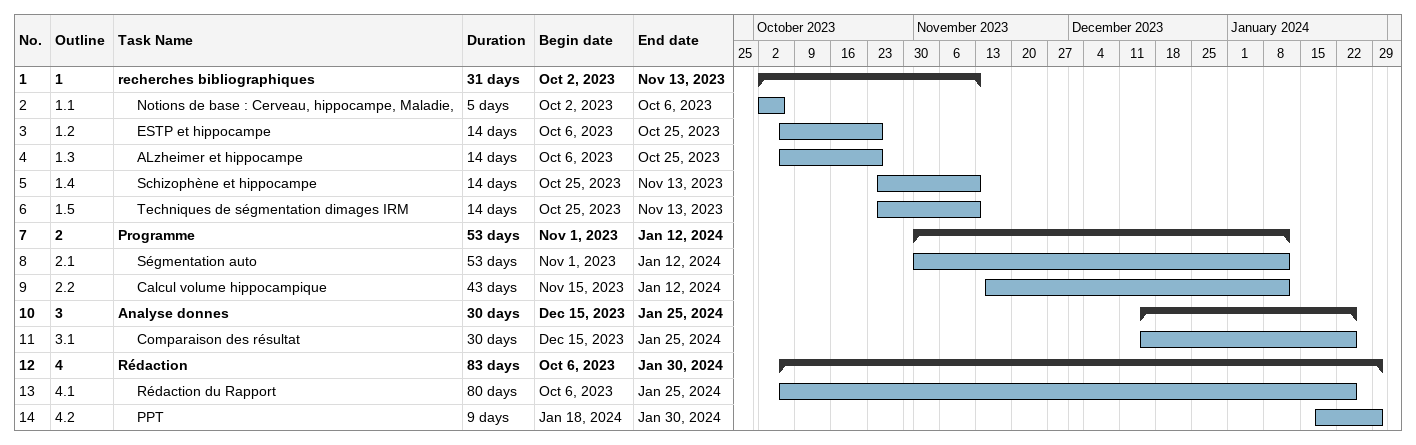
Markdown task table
| ID | WBS | Task | Duration | Start | Finish |
|---|---|---|---|---|---|
| 1 | 1 | **recherches bibliographiques** | 31d | 2023-10-02 | 2023-11-13 |
| 2 | 1.1 | Notions de base : Cerveau, hippocampe, Maladie, | 5d | 2023-10-02 | 2023-10-06 |
| 3 | 1.2 | ESTP et hippocampe | 14d | 2023-10-06 | 2023-10-25 |
| 4 | 1.3 | ALzheimer et hippocampe | 14d | 2023-10-06 | 2023-10-25 |
| 5 | 1.4 | Schizophène et hippocampe | 14d | 2023-10-25 | 2023-11-13 |
| 6 | 1.5 | Techniques de ségmentation dimages IRM | 14d | 2023-10-25 | 2023-11-13 |
| 7 | 2 | **Programme** | 53d | 2023-11-01 | 2024-01-12 |
| 8 | 2.1 | Ségmentation auto | 53d | 2023-11-01 | 2024-01-12 |
| 9 | 2.2 | Calcul volume hippocampique | 43d | 2023-11-15 | 2024-01-12 |
| 10 | 3 | **Analyse donnes** | 30d | 2023-12-15 | 2024-01-25 |
| 11 | 3.1 | Comparaison des résultat | 30d | 2023-12-15 | 2024-01-25 |
| 12 | 4 | **Rédaction** | 83d | 2023-10-06 | 2024-01-30 |
| 13 | 4.1 | Rédaction du Rapport | 80d | 2023-10-06 | 2024-01-25 |
| 14 | 4.2 | PPT | 9d | 2024-01-18 | 2024-01-30 |
